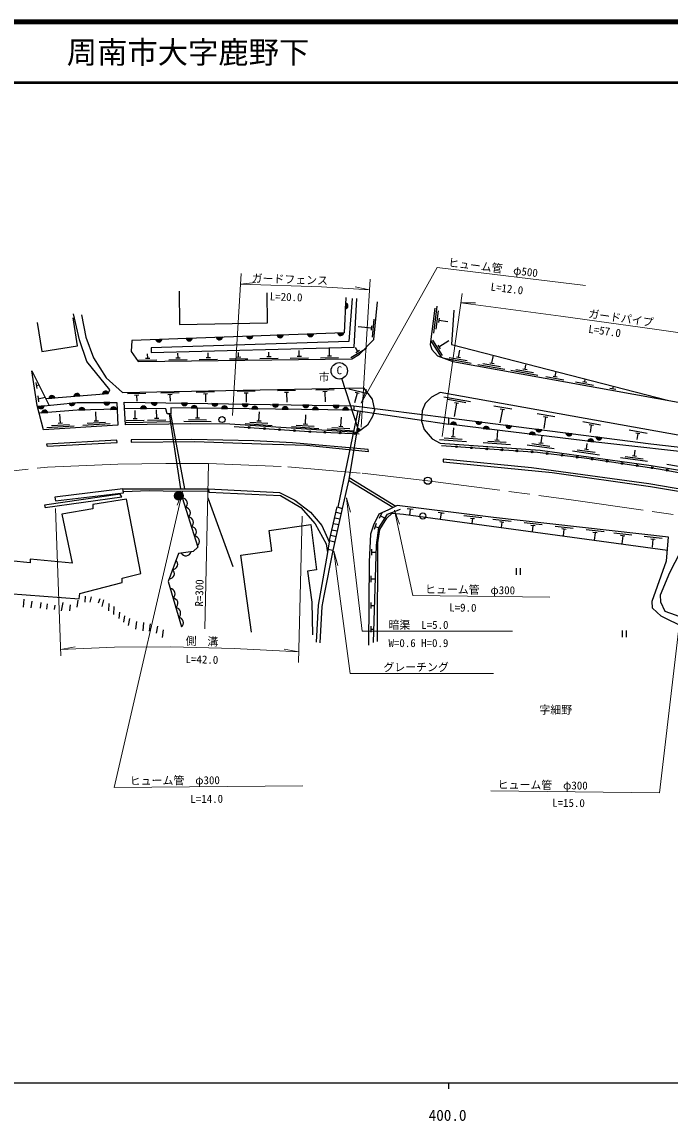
# Model space of a CAD drawing. Units: millimetres at full size, sheet at 1:1000; details may follow other scales. Extents: x 40000 to 680000, y 20000 to 380000.
# Drawn here: x 397634 to 504536, y 198715 to 380000 of the extents above; entities that cross this region are included whole.
import ezdxf
from ezdxf.enums import TextEntityAlignment as Align

# ---------------------------------------------------------------- set-up
doc = ezdxf.new("R2010")
doc.units = ezdxf.units.MM
doc.header["$LTSCALE"] = 1000
doc.linetypes.add('CHAIN', pattern=[18.5, 12, -1.5, 3.5, -1.5])
for name, color, linetype, lineweight in [('M-BGD', 7, 'Continuous', 25), ('M-BGD-EXST', 7, 'Continuous', 25), ('M-BMK', 2, 'CHAIN', 13), ('M-BMK-SRVR', 3, 'Continuous', 25), ('M-STR-HTXT', 7, 'Continuous', 13), ('M-TTL', 2, 'Continuous', 140), ('M-TTL-BAND', 7, 'Continuous', 25), ('M-TTL-LINE', 7, 'Continuous', 50)]:
    doc.layers.add(name, color=color, linetype=linetype, lineweight=lineweight)
doc.layers.add('M-BMK-HTXT', color=7, linetype='Continuous')
doc.layers.add('M-TTL-TXT', color=7, linetype='Continuous')
doc.styles.add('ＭＳ ゴシック', font='')
doc.styles.get('ＭＳ ゴシック').set_extended_font_data('MS Gothic')

msp = doc.modelspace()

# ---------------------------------------------------------------- hatches: boundary and pattern name
at = {"layer": 'M-BGD'}
for points in [[(450970, 332664, 0.82183), (451023, 333654)], [(434727, 328132, 0.82183), (435717, 328168)], [(439724, 328313, 0.82183), (440714, 328349)], [(444720, 328494, 0.82183), (445711, 328530)], [(449717, 328675, 0.82183), (450707, 328711)], [(419737, 327590, 0.82183), (420727, 327625)], [(424734, 327770, 0.82183), (425724, 327806)], [(429730, 327951, 0.82183), (430720, 327987)], [(411910, 318748, 0.82183), (410922, 318664)], [(403078, 318002, 0.82183), (402091, 317918)], [(407203, 318350, 0.82183), (406215, 318267)], [(400283, 316577, 0.82183), (401269, 316675)], [(401874, 315598, 0.82183), (400887, 315521)], [(405401, 317088, 0.82183), (406387, 317187)], [(408015, 316004, 0.82183), (407024, 315984)], [(411126, 317242, 0.82183), (412117, 317248)], [(413230, 316111, 0.82183), (412239, 316091)], [(418183, 316227, 0.82183), (417192, 316232)], [(418970, 317205, 0.82183), (419961, 317189)], [(423970, 317127, 0.82183), (424961, 317112)], [(426526, 316316, 0.82183), (425535, 316328)], [(428969, 317049, 0.82183), (429960, 317034)], [(431526, 316253, 0.82183), (430535, 316265)], [(433969, 316972, 0.82183), (434959, 316956)], [(436525, 316190, 0.82183), (435535, 316203)], [(438968, 316894, 0.82183), (439959, 316879)], [(441525, 316127, 0.82183), (440534, 316140)], [(443967, 316816, 0.82183), (444958, 316801)], [(446525, 316065, 0.82183), (445534, 316077)], [(448967, 316739, 0.82183), (449957, 316723)], [(451524, 316002, 0.82183), (450533, 316014)], [(469321, 313523, 0.82183), (468338, 313652)], [(472490, 314124, 0.82183), (473472, 313997)], [(474720, 312814, 0.82183), (473737, 312943)], [(477448, 313483, 0.82183), (478431, 313356)], [(482309, 311894, 0.82183), (481325, 312011)], [(482407, 312842, 0.82183), (483390, 312715)], [(487366, 312201, 0.82183), (488348, 312074)], [(491944, 310755, 0.82183), (490960, 310871)], [(492324, 311560, 0.82183), (493307, 311433)], [(423826, 302471, 0.41421), (422889, 302151, 0.41421), (423208, 301214, 1)]]:
    msp.add_hatch(color=256, dxfattribs=at).paths.add_polyline_path(points)
at = {"layer": 'M-BGD-EXST'}
msp.add_hatch(color=256, dxfattribs=at).paths.add_polyline_path([(452915, 312596, 0.41421), (453255, 312496, 0.41421), (453355, 312835, 1)])

# ---------------------------------------------------------------- linework, layer by layer
at = {"layer": 'M-BGD'}
for p, q in [((451023, 333654), (450970, 332664)), ((466073, 333112), (465501, 328648)), ((466276, 332329), (465894, 329354)), ((455455, 327989), (455756, 330974)), ((466427, 331151), (466338, 330456)), ((466382, 330803), (467870, 330613)), ((435717, 328168), (434727, 328132)), ((440714, 328349), (439724, 328313)), ((445711, 328530), (444720, 328494)), ((450707, 328711), (449717, 328675)), ((455307, 329512), (453074, 329734)), ((455272, 329164), (455342, 329860)), ((420727, 327625), (419737, 327590)), ((425724, 327806), (424734, 327770)), ((430720, 327987), (429730, 327951)), ((465069, 327392), (466794, 324704)), ((465355, 327502), (466975, 324977)), ((466228, 326696), (466606, 326107)), ((466417, 326402), (468047, 327478)), ((418023, 324528), (418723, 324538)), ((418373, 324533), (418363, 325283)), ((423023, 324596), (423723, 324606)), ((423373, 324601), (423363, 325351)), ((428022, 324664), (428722, 324673)), ((428372, 324669), (428362, 325419)), ((433022, 324732), (433722, 324741)), ((433372, 324736), (433362, 325486)), ((436876, 324484), (439875, 324525)), ((438021, 324799), (438721, 324809)), ((438371, 324804), (438361, 325554)), ((441875, 324552), (444875, 324592)), ((443021, 324867), (443721, 324877)), ((443371, 324872), (443358, 325823)), ((446875, 324619), (449874, 324660)), ((448020, 324935), (448720, 324944)), ((448370, 324940), (448353, 326231)), ((451887, 324643), (454463, 326180)), ((453021, 325669), (452637, 326313)), ((452721, 325490), (453322, 325848)), ((467312, 324521), (471740, 323723)), ((468103, 324683), (471055, 324151)), ((469288, 324775), (469977, 324651)), ((469632, 324713), (469838, 325853)), ((475168, 323715), (475390, 325020)), ((416877, 324213), (419877, 324253)), ((421877, 324281), (424877, 324321)), ((426876, 324348), (429876, 324389)), ((431876, 324416), (434876, 324457)), ((472847, 323523), (477276, 322725)), ((473638, 323686), (476591, 323154)), ((474823, 323777), (475512, 323653)), ((479084, 322704), (482037, 322172)), ((480269, 322795), (480958, 322671)), ((480614, 322733), (480747, 323471)), ((478293, 322542), (482721, 321744)), ((484051, 321504), (487003, 320972)), ((485236, 321595), (485925, 321471)), ((485580, 321533), (485728, 322354)), ((490477, 320651), (490559, 321108)), ((399914, 320513), (400061, 319524)), ((399987, 320019), (400448, 320145)), ((436106, 319096), (433106, 319038)), ((442771, 319226), (439772, 319167)), ((449106, 319349), (446107, 319291)), ((454458, 318729), (451545, 319446)), ((488947, 320621), (491900, 320089)), ((490132, 320713), (490821, 320588)), ((494620, 319599), (495604, 319421)), ((495112, 319510), (495193, 319913)), ((400234, 318359), (400380, 317370)), ((400307, 317865), (401477, 318093)), ((401586, 317876), (411831, 318741)), ((402091, 317918), (403078, 318002)), ((406215, 318267), (407203, 318350)), ((410922, 318664), (411910, 318748)), ((414695, 313549), (414466, 317275)), ((418043, 318745), (415043, 318687)), ((416899, 318423), (416199, 318409)), ((416549, 318416), (416568, 317453)), ((423542, 318852), (420543, 318794)), ((422398, 318530), (421698, 318516)), ((422048, 318523), (422069, 317474)), ((429395, 318966), (426396, 318908)), ((428251, 318644), (427552, 318630)), ((427902, 318637), (427927, 317343)), ((434962, 318774), (434262, 318760)), ((434612, 318767), (434641, 317267)), ((441627, 318903), (440927, 318890)), ((441277, 318897), (441317, 317298)), ((447962, 319027), (447262, 319013)), ((447612, 319020), (447647, 317353)), ((452930, 318796), (452504, 317159)), ((453269, 318712), (452590, 318880)), ((471627, 317339), (467197, 318131)), ((470836, 317176), (467883, 317704)), ((401269, 316675), (400283, 316577)), ((400887, 315521), (401874, 315598)), ((406387, 317187), (405401, 317088)), ((407024, 315984), (408015, 316004)), ((409893, 314213), (409797, 315710)), ((412117, 317248), (411126, 317242)), ((412239, 316091), (413230, 316111)), ((416308, 314580), (416286, 315899)), ((417192, 316232), (418183, 316227)), ((419961, 317189), (418970, 317205)), ((419862, 314640), (419838, 316022)), ((424961, 317112), (423970, 317127)), ((425535, 316328), (426526, 316316)), ((426586, 314720), (426606, 316315)), ((429960, 317034), (428969, 317049)), ((430535, 316265), (431526, 316253)), ((434959, 316956), (433969, 316972)), ((435535, 316203), (436525, 316190)), ((436723, 314211), (436821, 315708)), ((439959, 316879), (438968, 316894)), ((440534, 316140), (441525, 316127)), ((444958, 316801), (443967, 316816)), ((445534, 316077), (446525, 316065)), ((449957, 316723), (448967, 316739)), ((449771, 299973), (453119, 315884)), ((450533, 316014), (451524, 316002)), ((452395, 315991), (468076, 313687)), ((452401, 316685), (468022, 314702)), ((469307, 317144), (468923, 314903)), ((469651, 317083), (468962, 317206)), ((478415, 316127), (475462, 316654)), ((476886, 316095), (476472, 313904)), ((477231, 316034), (476541, 316157)), ((402489, 313438), (405483, 313630)), ((403617, 313811), (404316, 313856)), ((403967, 313834), (403871, 315330)), ((407686, 313470), (412177, 313757)), ((408415, 313817), (411409, 314009)), ((409544, 314190), (410242, 314235)), ((414670, 313955), (417623, 314002)), ((414813, 314254), (417813, 314305)), ((415958, 314574), (416658, 314586)), ((417623, 314002), (422122, 314079)), ((418367, 314315), (421367, 314366)), ((419512, 314634), (420212, 314646)), ((421905, 315372), (423808, 302971)), ((424472, 302971), (422207, 315384)), ((424328, 314149), (428828, 314091)), ((425082, 314439), (428082, 314400)), ((426236, 314724), (426936, 314715)), ((434439, 313760), (438929, 313465)), ((435207, 314010), (438200, 313814)), ((436374, 314234), (437072, 314188)), ((444034, 313732), (444733, 313686)), ((444383, 313709), (444482, 315206)), ((450239, 313325), (450337, 314822)), ((468338, 313652), (469321, 313523)), ((473472, 313997), (472490, 314124)), ((485551, 314852), (482597, 315379)), ((484366, 314759), (483677, 314882)), ((484021, 314820), (483709, 312947)), ((493084, 313506), (490131, 314033)), ((401759, 313091), (406250, 313378)), ((442099, 313257), (446589, 312963)), ((442867, 313508), (445861, 313312)), ((447955, 312874), (452394, 312583)), ((448723, 313124), (451716, 312928)), ((449890, 313348), (450588, 313302)), ((468769, 311583), (468875, 313080)), ((473737, 312943), (474720, 312814)), ((476006, 311070), (476120, 312630)), ((478431, 313356), (477448, 313483)), ((481325, 312011), (482309, 311894)), ((483390, 312715), (482407, 312842)), ((488348, 312074), (487366, 312201)), ((491899, 313413), (491210, 313536)), ((491555, 313474), (491346, 312307)), ((500751, 312136), (497798, 312664)), ((499566, 312043), (498877, 312166)), ((499222, 312104), (499045, 311113)), ((466482, 311144), (470971, 310826)), ((467252, 311390), (470244, 311178)), ((468420, 311608), (469118, 311559)), ((473719, 310631), (478207, 310312)), ((474488, 310877), (477481, 310665)), ((475656, 311095), (476355, 311045)), ((480950, 310265), (485409, 309655)), ((481734, 310460), (484706, 310053)), ((482914, 310602), (483608, 310507)), ((483261, 310554), (483432, 311761)), ((490759, 309528), (490886, 310457)), ((490960, 310871), (491944, 310755)), ((493307, 311433), (492324, 311560)), ((488448, 309239), (492906, 308628)), ((489232, 309434), (492204, 309027)), ((490412, 309575), (491105, 309480)), ((497150, 308350), (500122, 307943)), ((498330, 308491), (499024, 308396)), ((498677, 308444), (498807, 309393)), ((496366, 308155), (500825, 307544)), ((503999, 307038), (508438, 306304)), ((451600, 304882), (459333, 300141)), ((414259, 302968), (428429, 302973)), ((458800, 299887), (451507, 304366)), ((428291, 301526), (432428, 290207)), ((449437, 299136), (450295, 298945)), ((462168, 299570), (461175, 299692)), ((461672, 299631), (461545, 298672)), ((449228, 298220), (450089, 298027)), ((456990, 299011), (456546, 298115)), ((456768, 298563), (457538, 298181)), ((467277, 298946), (466284, 299067)), ((466781, 299007), (466645, 297978)), ((473474, 298189), (470496, 298553)), ((472296, 298030), (471602, 298115)), ((471949, 298073), (471851, 297269)), ((478309, 297624), (475328, 297962)), ((477133, 297456), (476437, 297534)), ((476785, 297495), (476685, 296611)), ((483456, 297042), (480475, 297379)), ((448776, 296238), (449645, 296044)), ((449014, 297279), (449879, 297086)), ((456062, 297253), (455737, 296308)), ((455899, 296780), (456509, 296570)), ((482280, 296873), (481584, 296952)), ((481932, 296912), (481819, 295912)), ((488558, 296464), (485577, 296802)), ((487382, 296296), (486686, 296374)), ((487034, 296335), (486908, 295220)), ((493697, 295883), (490716, 296220)), ((492520, 295714), (491825, 295793)), ((492173, 295753), (492033, 294522)), ((498255, 295367), (495274, 295704)), ((448371, 294460), (449247, 294264)), ((448570, 295334), (449443, 295139)), ((497079, 295198), (496383, 295277)), ((496731, 295237), (496580, 293903)), ((503239, 294803), (500258, 295140)), ((502062, 294634), (501367, 294713)), ((501714, 294673), (501565, 293353)), ((455318, 293067), (455268, 292068)), ((455293, 292568), (456061, 292529)), ((455201, 288624), (455196, 287624)), ((479150, 289927), (479150, 288809)), ((479817, 289927), (479817, 288809)), ((455199, 288124), (455931, 288121)), ((397952, 284793), (397841, 283469)), ((408033, 285293), (407999, 284303)), ((409026, 285184), (408837, 284316)), ((410485, 284872), (410206, 284149)), ((411075, 284661), (410807, 283589)), ((399266, 284437), (399110, 283391)), ((400758, 284237), (400636, 283302)), ((401771, 284025), (401682, 283157)), ((403041, 283781), (402952, 283102)), ((404358, 284225), (404124, 282879)), ((405572, 283880), (405483, 282845)), ((406830, 284615), (406696, 283479)), ((411966, 284104), (411899, 282858)), ((412814, 283589), (412714, 282276)), ((455180, 284240), (455175, 283240)), ((455178, 283740), (455801, 283737)), ((413738, 282632), (413627, 281609)), ((414540, 282020), (414373, 280985)), ((415352, 281618), (415146, 280425)), ((416509, 281134), (416357, 279860)), ((417703, 280963), (417550, 279556)), ((418770, 280712), (418600, 279511)), ((419984, 280366), (419782, 279167)), ((420944, 279711), (420767, 278454)), ((455159, 280334), (455159, 279334)), ((455159, 279834), (455686, 279834)), ((496656, 279619), (496656, 278501)), ((497323, 279619), (497323, 278501))]:
    msp.add_line(p, q, dxfattribs=at)
for points in [[(423587, 335584), (423641, 330114), (438115, 330379), (438090, 335337)], [(415730, 327445), (415635, 325667), (416805, 323976), (452030, 324454), (453334, 325232), (455652, 327599), (456284, 333854)], [(451070, 334540), (450759, 328713), (415730, 327445)], [(452112, 334375), (451557, 327275), (418923, 326277), (418965, 325474), (452415, 326336), (452891, 334367)], [(411831, 318741), (412101, 319323), (408350, 323971), (407141, 327573), (406160, 331848)], [(465762, 332796), (464995, 326819), (465232, 325957), (466195, 324927), (468683, 324001), (521096, 314553), (523182, 314405)], [(468901, 332484), (468464, 326806), (504095, 317618)], [(400167, 330447), (400925, 325620), (406795, 326594), (406059, 331205)], [(407442, 331679), (408170, 328001), (409438, 324614), (411517, 321289), (414241, 318857)], [(413295, 317255), (413472, 313504), (401192, 312719), (400131, 316764), (399286, 322459), (402145, 316763)], [(414241, 318857), (453978, 319629), (455425, 317762), (455775, 315942), (455461, 314906)], [(400183, 316567), (406674, 317216), (413295, 317255)], [(414466, 317275), (452401, 316685), (452395, 315991), (422194, 316370), (422207, 315384), (421602, 315359), (421380, 316210), (414529, 316247)], [(553148, 310942), (523994, 308610), (466644, 318857), (465163, 318140), (464140, 317096), (463629, 315874), (463518, 314141), (463984, 312785), (465296, 311250), (466623, 310515), (483116, 309345), (501401, 306842), (511171, 305226), (523999, 302425), (525663, 304928)], [(413349, 316114), (406752, 315978), (400466, 315488)], [(453415, 315841), (451539, 304511), (450469, 299726)], [(431924, 313647), (425413, 313731), (414695, 313549)], [(455461, 314906), (454642, 313495), (452980, 312267), (431924, 313647)], [(468022, 314702), (501358, 310392), (524050, 307838), (540099, 308865), (550878, 308951), (557430, 308564), (563789, 307083)], [(511051, 308596), (492309, 310711), (476439, 312589), (468076, 313687), (468022, 314702)], [(432636, 313268), (445075, 312427), (453245, 312075)], [(466844, 310125), (482660, 309017), (490801, 308038), (502649, 306319), (513904, 304285), (523682, 302127)], [(428429, 302973), (428454, 302417), (440281, 301879), (443646, 299899), (445987, 297219), (447831, 293898), (448033, 292516), (446505, 283825), (446178, 277717)], [(428429, 302973), (440109, 302389), (442651, 301125), (445243, 299167), (447080, 296928), (448326, 294264), (448033, 292516)], [(428446, 302579), (420930, 302613), (418600, 302636), (414355, 302518)], [(423754, 302600), (426666, 293372), (425862, 292671), (423427, 292346), (421765, 287711), (423926, 280209)], [(448326, 294264), (449639, 300020), (450469, 299726), (448929, 292843), (448111, 292980)], [(504285, 295012), (475409, 298280), (459506, 300223), (458093, 299552), (456527, 298808), (455634, 297008), (455115, 295499), (454887, 290961), (454822, 277204)], [(455621, 277622), (456095, 293675), (456492, 296543), (457941, 298811), (460080, 299665)], [(456257, 277816), (456351, 294066), (456661, 296275), (457820, 298159), (458723, 298984), (460550, 298807), (504102, 292879)], [(435472, 279337), (433723, 292072), (438875, 292756), (438418, 296113), (445260, 297118), (446227, 289634), (444753, 289394), (445460, 284296), (445567, 278912)], [(509284, 278097), (506972, 280087), (503093, 281975), (501671, 283282), (501614, 284483), (503949, 291092), (504285, 295012)], [(448929, 292843), (447402, 285363), (447091, 283606), (446796, 277604)], [(506219, 292554), (504431, 289143), (502928, 285467), (502951, 284357), (503691, 282808), (505379, 282207), (507369, 281467), (508942, 280496), (510168, 279317)]]:
    msp.add_lwpolyline(points, dxfattribs=at)
for points in [[(401700, 310374), (401763, 310013), (413329, 310641), (413278, 311031)], [(415642, 311102), (415624, 310705), (426145, 310795), (437117, 310434), (444549, 310182), (454772, 309142), (454758, 309474), (442281, 310590), (435881, 310909), (425672, 311141)], [(467118, 307866), (467133, 307420), (485104, 305711), (501313, 303353), (513499, 301367), (522387, 299738), (522538, 300140), (501053, 303845), (481667, 306451)], [(403062, 301593), (403182, 301040), (414394, 302340), (414259, 302968)], [(390299, 298159), (391819, 290492), (392092, 290366), (392748, 286607), (392447, 285933), (407044, 284856), (407168, 285724), (414147, 287561), (414147, 288280), (417251, 289025), (414890, 301294), (409330, 300391), (409338, 299688), (404215, 298832), (405911, 290733), (398989, 291404), (398963, 290789), (395717, 291096), (394212, 298649)], [(401340, 300322), (401460, 299888), (414095, 301653), (413855, 302101)]]:
    msp.add_lwpolyline(points, close=True, dxfattribs=at)
for centre, radius in [((430631, 314424), 500), ((435130, 313100), 150), ((437624, 312931), 150), ((440119, 312762), 150), ((442613, 312594), 150), ((445107, 312426), 150), ((447605, 312318), 150), ((450103, 312210), 150), ((452600, 312103), 150), ((469315, 309952), 150), ((471809, 309777), 150), ((474303, 309603), 150), ((476796, 309428), 150), ((479290, 309253), 150), ((481784, 309078), 150), ((484270, 308823), 150), ((486753, 308525), 150), ((489235, 308227), 150), ((491714, 307906), 150), ((494188, 307547), 150), ((496662, 307188), 150), ((499136, 306829), 150), ((501610, 306470), 150), ((504076, 306061), 150), ((423517, 301843), 700), ((463758, 298511), 500)]:
    msp.add_circle(centre, radius, dxfattribs=at)
for centre, radius, start, end in [((450899, 333164), 505, 278.11643, 75.77463), ((435219, 328248), 505, 193.24423, 350.90243), ((440215, 328429), 505, 193.24423, 350.90243), ((445212, 328610), 505, 193.24423, 350.90243), ((450209, 328791), 505, 193.24423, 350.90243), ((420228, 327705), 505, 193.24423, 350.90243), ((425225, 327886), 505, 193.24423, 350.90243), ((430222, 328067), 505, 193.24423, 350.90243), ((411424, 318609), 505, 15.999, 173.6572), ((402593, 317863), 505, 15.999, 173.6572), ((406717, 318211), 505, 15.999, 173.6572), ((400766, 316723), 505, 196.88025, 354.53844), ((401388, 315462), 505, 15.63456, 173.29275), ((405884, 317235), 505, 196.88025, 354.53844), ((407522, 315896), 505, 12.34652, 170.00471), ((411621, 317343), 505, 191.51076, 349.16895), ((412736, 316003), 505, 12.34652, 170.00471), ((417687, 316132), 505, 10.86413, 168.52232), ((419467, 317295), 505, 190.28062, 347.93881), ((424467, 317217), 505, 190.28062, 347.93881), ((426030, 316224), 505, 10.45111, 168.1093), ((429466, 317140), 505, 190.28062, 347.93881), ((431029, 316161), 505, 10.45111, 168.1093), ((434465, 317062), 505, 190.28062, 347.93881), ((436029, 316099), 505, 10.45111, 168.1093), ((439465, 316984), 505, 190.28062, 347.93881), ((441028, 316036), 505, 10.45111, 168.1093), ((444464, 316907), 505, 190.28062, 347.93881), ((446028, 315973), 505, 10.45111, 168.1093), ((449464, 316829), 505, 190.28062, 347.93881), ((451028, 315910), 505, 10.45111, 168.1093), ((468817, 313491), 505, 3.69011, 161.3483), ((472993, 314158), 505, 183.8044, 341.46259), ((474216, 312782), 505, 3.69011, 161.3483), ((477952, 313517), 505, 183.8044, 341.46259), ((481806, 311855), 505, 4.42523, 162.08342), ((482911, 312876), 505, 183.8044, 341.46259), ((487870, 312235), 505, 183.8044, 341.46259), ((491441, 310716), 505, 4.42523, 162.08342), ((492828, 311593), 505, 183.8044, 341.46259), ((424045, 300589), 886, 309.23056, 85.7987), ((424541, 299016), 886, 309.23056, 85.7987), ((425038, 297442), 886, 309.23056, 85.7987), ((425534, 295869), 886, 309.23056, 85.7987), ((426031, 294295), 886, 309.23056, 85.7987), ((424667, 292842), 886, 209.32431, 345.89245), ((422442, 290570), 886, 271.99579, 48.56393), ((421885, 289016), 886, 271.99579, 48.56393), ((422012, 285669), 886, 307.78335, 84.35149), ((422469, 284083), 886, 307.78335, 84.35149), ((422926, 282498), 886, 307.78335, 84.35149), ((423382, 280912), 886, 307.78335, 84.35149)]:
    msp.add_arc(centre, radius, start, end, dxfattribs=at)
at = {"layer": 'M-BGD-EXST'}
msp.add_line((453135, 312716), (450385, 321171), dxfattribs=at)
for centre, radius in [((449976, 322457), 1350), ((453135, 312716), 250)]:
    msp.add_circle(centre, radius, dxfattribs=at)
at = {"layer": 'M-BMK'}
msp.add_lwpolyline([(386725, 304965), (401818, 306572), (413428, 307068), (421383, 307194), (428417, 307169), (441495, 306633), (453733, 305553), (464577, 304337), (488237, 301189), (511514, 297808), (522145, 295580), (532400, 292775), (538682, 290737), (544976, 288358), (553052, 284916), (561518, 280859)], dxfattribs=at)
at = {"layer": 'M-BMK-SRVR'}
msp.add_circle((464577, 304337), 600, dxfattribs=at)
at = {"layer": 'M-STR-HTXT'}
for p, q in [((432378, 315093), (433805, 338515)), ((453575, 313147), (455093, 337552)), ((433698, 336752), (436139, 337012)), ((454984, 335811), (452579, 336303)), ((466970, 311611), (470230, 335194)), ((470018, 333660), (472473, 333679)), ((453601, 317103), (454489, 319392)), ((427806, 279923), (428417, 307169)), ((424141, 302566), (423260, 300274)), ((451190, 301508), (451811, 299133)), ((403159, 299723), (404054, 275473)), ((459062, 299488), (459912, 297185)), ((443255, 274361), (443881, 298463)), ((449079, 292727), (449739, 290362)), ((404016, 276501), (406432, 276940)), ((443300, 276090), (440890, 276559))]:
    msp.add_line(p, q, dxfattribs=at)
for points in [[(453601, 317103), (466124, 339512), (490601, 336552)], [(433698, 336752), (447042, 336305), (454984, 335811)], [(470018, 333660), (486543, 331467), (501950, 329322), (518948, 326897), (527937, 325154)], [(424141, 302566), (412834, 253756), (443949, 253990)], [(451190, 301508), (453760, 279497), (478559, 279497)], [(459062, 299488), (462129, 285394), (484722, 285131)], [(474995, 253169), (502789, 252853), (507636, 294037)], [(449079, 292727), (451779, 272514), (475439, 272514)], [(404016, 276501), (412892, 276857), (422199, 276933), (432655, 276652), (443300, 276090)]]:
    msp.add_lwpolyline(points, dxfattribs=at)
at = {"layer": 'M-TTL'}
msp.add_line((680000, 380000), (40000, 380000), dxfattribs=at)
at = {"layer": 'M-TTL-BAND'}
for p, q in [((40000, 205000), (579000, 205000)), ((468000, 205000), (468000, 204000))]:
    msp.add_line(p, q, dxfattribs=at)
at = {"layer": 'M-TTL-LINE'}
msp.add_line((40000, 370000), (680000, 370000), dxfattribs=at)

# ---------------------------------------------------------------- texts
at = {"layer": 'M-BGD-EXST', "style": 'ＭＳ ゴシック'}
msp.add_text('C', height=1320, rotation=358.508, dxfattribs=at).set_placement((449505, 321510), align=Align.BOTTOM_LEFT)
msp.add_text('市', height=1320, dxfattribs=at).set_placement((447473, 321420), align=Align.MIDDLE_CENTER)
at = {"layer": 'M-BMK-HTXT', "style": 'ＭＳ ゴシック'}
msp.add_text('字細野', height=1320, dxfattribs=at).set_placement((485695, 266544), align=Align.MIDDLE_CENTER)
at = {"layer": 'M-STR-HTXT', "style": 'ＭＳ ゴシック'}
for s, rotation, p in [('ヒューム管\u3000φ500', 353.106, (467839, 339305)), ('ガードフェンス', 358.082, (435484, 336692)), ('L=20.0', 358.082, (438484, 333692)), ('L=12.0', 353.106, (474839, 335305)), ('ガードパイプ', 352.072, (490947, 330854)), ('L=57.0', 352.072, (490947, 328354)), ('R=300', 88.715, (427888, 283551)), ('ヒューム管\u3000φ300', 359.333, (464106, 285371)), ('L=9.0', 359.333, (468106, 282371)), ('側\u3000溝', 358.46, (424600, 276868)), ('L=42.0', 358.46, (424600, 273868)), ('ヒューム管\u3000φ300', 0.432, (415421, 253775)), ('ヒューム管\u3000φ300', 359.349, (476087, 253157)), ('L=14.0', 0.432, (425421, 250775)), ('L=15.0', 359.349, (485087, 250157))]:
    msp.add_text(s, height=1320, rotation=rotation, dxfattribs=at).set_placement(p, align=Align.BOTTOM_LEFT)
for s, p in [('暗渠\u3000L=5.0', (458095, 279497)), ('W=0.6 H=0.9', (458095, 276497)), ('グレーチング', (457253, 272514))]:
    msp.add_text(s, height=1320, dxfattribs=at).set_placement(p, align=Align.BOTTOM_LEFT)
at = {"layer": 'M-TTL-BAND', "style": 'ＭＳ ゴシック'}
msp.add_text('400.0', height=1833, dxfattribs=at).set_placement((467844, 198195), align=Align.BOTTOM_CENTER)
at = {"layer": 'M-TTL-TXT', "style": 'ＭＳ ゴシック'}
msp.add_text('周南市大字鹿野下', height=3666, dxfattribs=at).set_placement((405024, 375000), align=Align.MIDDLE_LEFT)

doc.saveas('drawing.dxf')
